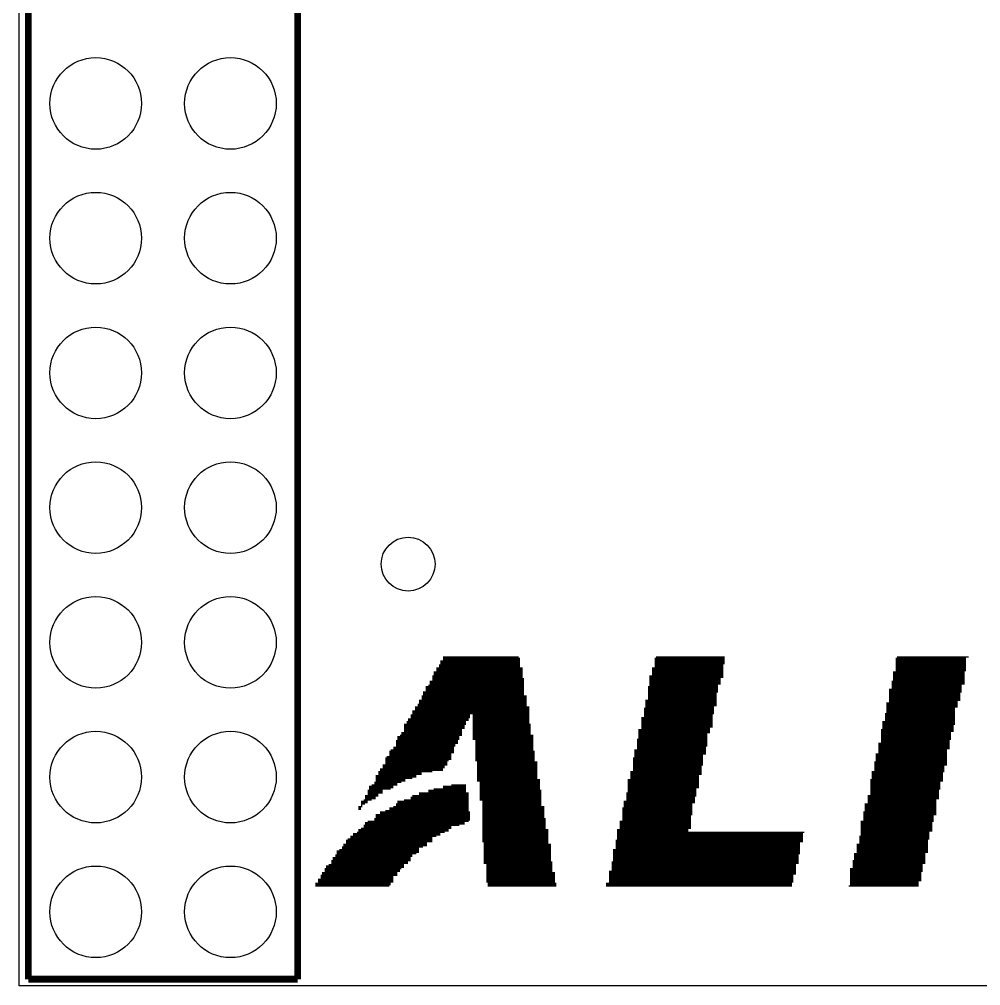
# Model space of a CAD drawing. Extents: x 52.6 to 133.5, y 30.2 to 81.2.
# Drawn here: x 52.56 to 70.69, y 30.15 to 48.37 of the extents above; entities that cross this region are included whole.
import ezdxf

# ---------------------------------------------------------------- set-up
doc = ezdxf.new("R2010")
doc.units = 0
for name, color, linetype in [('BG_OUTLINE', 3, 'CONTINUOUS'), ('MA_PEN3', 5, 'CONTINUOUS'), ('PG_SILKSCREEN_TOP', 6, 'CONTINUOUS'), ('PIN_TOP', 7, 'CONTINUOUS')]:
    doc.layers.add(name, color=color, linetype=linetype)

msp = doc.modelspace()

# ---------------------------------------------------------------- linework, layer by layer
at = {"layer": 'BG_OUTLINE'}
msp.add_lwpolyline([(131.01574, 30.15234), (52.562506, 30.15234), (52.562506, 81.20634), (131.2164, 81.20634, -0.414214), (133.5024, 78.92034), (133.5024, 32.43834, -0.414214), (131.2164, 30.15234)], format="xyb", close=True, dxfattribs=at)
at = {"layer": 'MA_PEN3', "const_width": 0.0254}
for points in [[(60.5028, 36.2712), (62.0014, 36.2712)], [(60.5028, 36.2458), (62.0014, 36.2458)], [(60.5536, 36.3474), (61.976, 36.3474)], [(60.5536, 36.322), (62.0014, 36.322)], [(60.5536, 36.2966), (62.0014, 36.2966)], [(64.5414, 36.322), (65.8622, 36.322)], [(64.5414, 36.2966), (65.8622, 36.2966)], [(64.5414, 36.2712), (65.8622, 36.2712)], [(64.5414, 36.2458), (65.8622, 36.2458)], [(64.5668, 36.3474), (65.8622, 36.3474)], [(69.088, 36.322), (70.4088, 36.322)], [(69.088, 36.2966), (70.4088, 36.2966)], [(69.088, 36.2712), (70.4088, 36.2712)], [(69.088, 36.2458), (70.4088, 36.2458)], [(69.1134, 36.3474), (70.4596, 36.3474)], [(60.3758, 36.068), (62.0522, 36.068)], [(60.4266, 36.1442), (62.0522, 36.1442)], [(60.4266, 36.1188), (62.0522, 36.1188)], [(60.4266, 36.0934), (62.0522, 36.0934)], [(60.4774, 36.195), (62.0014, 36.195)], [(60.4774, 36.1696), (62.0014, 36.1696)], [(60.5028, 36.2204), (62.0014, 36.2204)], [(64.4906, 36.1442), (65.8368, 36.1442)], [(64.4906, 36.1188), (65.8368, 36.1188)], [(64.4906, 36.0934), (65.8368, 36.0934)], [(64.4906, 36.068), (65.8368, 36.068)], [(64.5414, 36.2204), (65.8622, 36.2204)], [(64.5414, 36.195), (65.8368, 36.195)], [(64.5414, 36.1696), (65.8368, 36.1696)], [(69.0372, 36.068), (70.3834, 36.068)], [(69.088, 36.2204), (70.4088, 36.2204)], [(69.088, 36.195), (70.4088, 36.195)], [(69.088, 36.1696), (70.4088, 36.1696)], [(69.088, 36.1442), (70.4088, 36.1442)], [(69.088, 36.1188), (70.4088, 36.1188)], [(69.088, 36.0934), (70.4088, 36.0934)], [(60.2996, 35.8902), (62.0776, 35.8902)], [(60.3504, 35.9918), (62.0522, 35.9918)], [(60.3504, 35.9664), (62.0522, 35.9664)], [(60.3504, 35.941), (62.0776, 35.941)], [(60.3504, 35.9156), (62.0776, 35.9156)], [(60.3758, 36.0426), (62.0522, 36.0426)], [(60.3758, 36.0172), (62.0522, 36.0172)], [(64.4398, 35.9918), (65.8368, 35.9918)], [(64.4398, 35.9664), (65.8368, 35.9664)], [(64.4398, 35.941), (65.786, 35.941)], [(64.4398, 35.9156), (65.786, 35.9156)], [(64.4398, 35.8902), (65.786, 35.8902)], [(64.4906, 36.0426), (65.8368, 36.0426)], [(64.4906, 36.0172), (65.8368, 36.0172)], [(69.0118, 35.8902), (70.3834, 35.8902)], [(69.0372, 36.0426), (70.3834, 36.0426)], [(69.0372, 36.0172), (70.3834, 36.0172)], [(69.0372, 35.9918), (70.3834, 35.9918)], [(69.0372, 35.9664), (70.3834, 35.9664)], [(69.0372, 35.941), (70.3834, 35.941)], [(69.0372, 35.9156), (70.3834, 35.9156)], [(60.2234, 35.7886), (62.0776, 35.7886)], [(60.2234, 35.7632), (62.0776, 35.7632)], [(60.2234, 35.7378), (62.0776, 35.7378)], [(60.2234, 35.7124), (62.0776, 35.7124)], [(60.2742, 35.814), (62.0776, 35.814)], [(60.2996, 35.8648), (62.0776, 35.8648)], [(60.2996, 35.8394), (62.0776, 35.8394)], [(64.4144, 35.7886), (65.7352, 35.7886)], [(64.4144, 35.7632), (65.7352, 35.7632)], [(64.4144, 35.7378), (65.7352, 35.7378)], [(64.4144, 35.7124), (65.7352, 35.7124)], [(64.4398, 35.8648), (65.786, 35.8648)], [(64.4398, 35.8394), (65.786, 35.8394)], [(64.4398, 35.814), (65.7352, 35.814)], [(68.961, 35.7378), (70.3326, 35.7378)], [(68.961, 35.7124), (70.3326, 35.7124)], [(69.0118, 35.8648), (70.3834, 35.8648)], [(69.0118, 35.8394), (70.3834, 35.8394)], [(69.0118, 35.814), (70.3326, 35.814)], [(69.0118, 35.7886), (70.3326, 35.7886)], [(69.0118, 35.7632), (70.3326, 35.7632)], [(60.0964, 35.5346), (62.1284, 35.5346)], [(60.1472, 35.6108), (62.1284, 35.6108)], [(60.1472, 35.5854), (62.1284, 35.5854)], [(60.1472, 35.56), (62.1284, 35.56)], [(60.1726, 35.687), (62.0776, 35.687)], [(60.1726, 35.6616), (62.0776, 35.6616)], [(60.1726, 35.6362), (62.0776, 35.6362)], [(64.3636, 35.5346), (65.7098, 35.5346)], [(64.4144, 35.687), (65.7352, 35.687)], [(64.4144, 35.6616), (65.7098, 35.6616)], [(64.4144, 35.6362), (65.7098, 35.6362)], [(64.4144, 35.6108), (65.7098, 35.6108)], [(64.4144, 35.5854), (65.7098, 35.5854)], [(64.4144, 35.56), (65.7098, 35.56)], [(68.961, 35.687), (70.3326, 35.687)], [(68.961, 35.6616), (70.3072, 35.6616)], [(68.961, 35.6362), (70.3072, 35.6362)], [(68.961, 35.6108), (70.3072, 35.6108)], [(68.961, 35.5854), (70.3072, 35.5854)], [(68.961, 35.56), (70.3072, 35.56)], [(68.961, 35.5346), (70.3072, 35.5346)], [(59.9694, 35.3314), (62.1792, 35.3314)], [(60.0202, 35.4076), (62.1792, 35.4076)], [(60.0202, 35.3822), (62.1792, 35.3822)], [(60.0202, 35.3568), (62.1792, 35.3568)], [(60.071, 35.4584), (62.1284, 35.4584)], [(60.071, 35.433), (62.1284, 35.433)], [(60.0964, 35.5092), (62.1284, 35.5092)], [(60.0964, 35.4838), (62.1284, 35.4838)], [(64.3382, 35.3822), (65.659, 35.3822)], [(64.3382, 35.3568), (65.659, 35.3568)], [(64.3382, 35.3314), (65.659, 35.3314)], [(64.3636, 35.5092), (65.7098, 35.5092)], [(64.3636, 35.4838), (65.7098, 35.4838)], [(64.3636, 35.4584), (65.7098, 35.4584)], [(64.3636, 35.433), (65.7098, 35.433)], [(64.3636, 35.4076), (65.659, 35.4076)], [(68.9102, 35.4838), (70.2564, 35.4838)], [(68.9102, 35.4584), (70.2564, 35.4584)], [(68.9102, 35.433), (70.2564, 35.433)], [(68.9102, 35.4076), (70.2564, 35.4076)], [(68.9102, 35.3822), (70.2056, 35.3822)], [(68.9102, 35.3568), (70.2056, 35.3568)], [(68.9102, 35.3314), (70.2056, 35.3314)], [(68.961, 35.5092), (70.2564, 35.5092)], [(59.8932, 35.179), (61.0362, 35.179)], [(59.8932, 35.1536), (61.0362, 35.1536)], [(59.944, 35.2552), (61.0616, 35.2552)], [(59.944, 35.2298), (61.0616, 35.2298)], [(59.944, 35.2044), (61.0616, 35.2044)], [(59.9694, 35.306), (62.1792, 35.306)], [(59.9694, 35.2806), (62.1792, 35.2806)], [(61.1124, 35.2552), (62.1792, 35.2552)], [(61.1124, 35.2298), (62.1792, 35.2298)], [(61.1124, 35.2044), (62.1792, 35.2044)], [(61.1124, 35.179), (62.1792, 35.179)], [(61.1124, 35.1536), (62.1792, 35.1536)], [(64.2874, 35.2044), (65.6336, 35.2044)], [(64.2874, 35.179), (65.6336, 35.179)], [(64.2874, 35.1536), (65.6336, 35.1536)], [(64.3382, 35.306), (65.659, 35.306)], [(64.3382, 35.2806), (65.659, 35.2806)], [(64.3382, 35.2552), (65.6336, 35.2552)], [(64.3382, 35.2298), (65.6336, 35.2298)], [(68.8848, 35.2806), (70.2056, 35.2806)], [(68.8848, 35.2552), (70.2056, 35.2552)], [(68.8848, 35.2298), (70.2056, 35.2298)], [(68.8848, 35.2044), (70.2056, 35.2044)], [(68.8848, 35.179), (70.2056, 35.179)], [(68.8848, 35.1536), (70.2056, 35.1536)], [(68.9102, 35.306), (70.2056, 35.306)], [(59.817, 35.0774), (60.9854, 35.0774)], [(59.817, 35.052), (60.96, 35.052)], [(59.817, 35.0266), (60.96, 35.0266)], [(59.817, 35.0012), (60.96, 35.0012)], [(59.817, 34.9758), (60.9092, 34.9758)], [(59.8678, 35.1282), (60.9854, 35.1282)], [(59.8678, 35.1028), (60.9854, 35.1028)], [(61.1124, 35.1282), (62.1792, 35.1282)], [(61.1124, 35.1028), (62.1792, 35.1028)], [(61.1124, 35.0774), (62.2046, 35.0774)], [(61.1124, 35.052), (62.2046, 35.052)], [(61.1124, 35.0266), (62.2046, 35.0266)], [(61.1124, 35.0012), (62.2046, 35.0012)], [(61.1124, 34.9758), (62.2046, 34.9758)], [(64.2366, 34.9758), (65.5828, 34.9758)], [(64.2874, 35.1282), (65.6336, 35.1282)], [(64.2874, 35.1028), (65.6336, 35.1028)], [(64.2874, 35.0774), (65.6336, 35.0774)], [(64.2874, 35.052), (65.6336, 35.052)], [(64.2874, 35.0266), (65.6336, 35.0266)], [(64.2874, 35.0012), (65.5828, 35.0012)], [(68.8086, 34.9758), (70.1802, 34.9758)], [(68.834, 35.1282), (70.2056, 35.1282)], [(68.834, 35.1028), (70.2056, 35.1028)], [(68.834, 35.0774), (70.2056, 35.0774)], [(68.834, 35.052), (70.1802, 35.052)], [(68.834, 35.0266), (70.1802, 35.0266)], [(68.834, 35.0012), (70.1802, 35.0012)], [(59.69, 34.8488), (60.8584, 34.8488)], [(59.69, 34.8234), (60.8584, 34.8234)], [(59.69, 34.798), (60.8584, 34.798)], [(59.7408, 34.8742), (60.9092, 34.8742)], [(59.7662, 34.925), (60.9092, 34.925)], [(59.7662, 34.8996), (60.9092, 34.8996)], [(59.817, 34.9504), (60.9092, 34.9504)], [(61.1124, 34.9504), (62.2046, 34.9504)], [(61.1124, 34.925), (62.2046, 34.925)], [(61.1124, 34.8996), (62.2046, 34.8996)], [(61.1124, 34.8742), (62.2554, 34.8742)], [(61.1124, 34.8488), (62.2554, 34.8488)], [(61.1124, 34.8234), (62.2554, 34.8234)], [(61.1124, 34.798), (62.2554, 34.798)], [(64.2112, 34.798), (65.532, 34.798)], [(64.2366, 34.9504), (65.5828, 34.9504)], [(64.2366, 34.925), (65.5828, 34.925)], [(64.2366, 34.8996), (65.532, 34.8996)], [(64.2366, 34.8742), (65.532, 34.8742)], [(64.2366, 34.8488), (65.532, 34.8488)], [(64.2366, 34.8234), (65.532, 34.8234)], [(68.8086, 34.9504), (70.1802, 34.9504)], [(68.8086, 34.925), (70.1294, 34.925)], [(68.8086, 34.8996), (70.1294, 34.8996)], [(68.8086, 34.8742), (70.1294, 34.8742)], [(68.8086, 34.8488), (70.1294, 34.8488)], [(68.8086, 34.8234), (70.1294, 34.8234)], [(68.8086, 34.798), (70.1294, 34.798)], [(59.6138, 34.6456), (60.7568, 34.6456)], [(59.6138, 34.6202), (60.7568, 34.6202)], [(59.6646, 34.7726), (60.833, 34.7726)], [(59.6646, 34.7472), (60.833, 34.7472)], [(59.6646, 34.7218), (60.833, 34.7218)], [(59.6646, 34.6964), (60.7822, 34.6964)], [(59.6646, 34.671), (60.7822, 34.671)], [(61.1632, 34.7726), (62.2554, 34.7726)], [(61.1632, 34.7472), (62.2554, 34.7472)], [(61.1632, 34.7218), (62.2554, 34.7218)], [(61.1632, 34.6964), (62.2554, 34.6964)], [(61.1632, 34.671), (62.2554, 34.671)], [(61.1632, 34.6456), (62.2554, 34.6456)], [(61.1632, 34.6202), (62.2554, 34.6202)], [(64.2112, 34.7726), (65.532, 34.7726)], [(64.2112, 34.7472), (65.532, 34.7472)], [(64.2112, 34.7218), (65.532, 34.7218)], [(64.2112, 34.6964), (65.532, 34.6964)], [(64.2112, 34.671), (65.532, 34.671)], [(64.2112, 34.6456), (65.5066, 34.6456)], [(64.2112, 34.6202), (65.5066, 34.6202)], [(68.7578, 34.7218), (70.104, 34.7218)], [(68.7578, 34.6964), (70.104, 34.6964)], [(68.7578, 34.671), (70.104, 34.671)], [(68.7578, 34.6456), (70.104, 34.6456)], [(68.7578, 34.6202), (70.104, 34.6202)], [(68.8086, 34.7726), (70.104, 34.7726)], [(68.8086, 34.7472), (70.104, 34.7472)], [(59.4614, 34.4424), (60.706, 34.4424)], [(59.4868, 34.4678), (60.706, 34.4678)], [(59.5376, 34.5694), (60.7568, 34.5694)], [(59.5376, 34.544), (60.7568, 34.544)], [(59.5376, 34.5186), (60.706, 34.5186)], [(59.5376, 34.4932), (60.706, 34.4932)], [(59.563, 34.5948), (60.7568, 34.5948)], [(61.1632, 34.5948), (62.2554, 34.5948)], [(61.1632, 34.5694), (62.2808, 34.5694)], [(61.1632, 34.544), (62.2808, 34.544)], [(61.1632, 34.5186), (62.2808, 34.5186)], [(61.1632, 34.4932), (62.2808, 34.4932)], [(61.1632, 34.4678), (62.2808, 34.4678)], [(61.1632, 34.4424), (62.2808, 34.4424)], [(64.135, 34.4424), (65.4558, 34.4424)], [(64.1604, 34.5948), (65.5066, 34.5948)], [(64.1604, 34.5694), (65.5066, 34.5694)], [(64.1604, 34.544), (65.5066, 34.544)], [(64.1604, 34.5186), (65.5066, 34.5186)], [(64.1604, 34.4932), (65.4558, 34.4932)], [(64.1604, 34.4678), (65.4558, 34.4678)], [(68.707, 34.5186), (70.0532, 34.5186)], [(68.707, 34.4932), (70.0532, 34.4932)], [(68.707, 34.4678), (70.0532, 34.4678)], [(68.707, 34.4424), (70.0532, 34.4424)], [(68.7578, 34.5948), (70.0532, 34.5948)], [(68.7578, 34.5694), (70.0532, 34.5694)], [(68.7578, 34.544), (70.0532, 34.544)], [(59.3598, 34.2392), (60.5536, 34.2392)], [(59.4106, 34.3154), (60.6298, 34.3154)], [(59.4106, 34.29), (60.579, 34.29)], [(59.4106, 34.2646), (60.579, 34.2646)], [(59.4614, 34.417), (60.706, 34.417)], [(59.4614, 34.3916), (60.6552, 34.3916)], [(59.4614, 34.3662), (60.6298, 34.3662)], [(59.4614, 34.3408), (60.6298, 34.3408)], [(61.1632, 34.417), (62.2808, 34.417)], [(61.1632, 34.3916), (62.2808, 34.3916)], [(61.1886, 34.3662), (62.3316, 34.3662)], [(61.1886, 34.3408), (62.3316, 34.3408)], [(61.1886, 34.3154), (62.3316, 34.3154)], [(61.1886, 34.29), (62.3316, 34.29)], [(61.1886, 34.2646), (62.3316, 34.2646)], [(61.1886, 34.2392), (62.3316, 34.2392)], [(64.135, 34.417), (65.4558, 34.417)], [(64.135, 34.3916), (65.4558, 34.3916)], [(64.135, 34.3662), (65.4558, 34.3662)], [(64.135, 34.3408), (65.4558, 34.3408)], [(64.135, 34.3154), (65.4558, 34.3154)], [(64.135, 34.29), (65.4304, 34.29)], [(64.135, 34.2646), (65.4304, 34.2646)], [(64.135, 34.2392), (65.4304, 34.2392)], [(68.6816, 34.3662), (70.0532, 34.3662)], [(68.6816, 34.3408), (70.0532, 34.3408)], [(68.6816, 34.3154), (70.0532, 34.3154)], [(68.6816, 34.29), (70.0024, 34.29)], [(68.6816, 34.2646), (70.0024, 34.2646)], [(68.6816, 34.2392), (70.0024, 34.2392)], [(68.707, 34.417), (70.0532, 34.417)], [(68.707, 34.3916), (70.0532, 34.3916)], [(59.2836, 34.1122), (60.0456, 34.1122)], [(59.2836, 34.0868), (60.0456, 34.0868)], [(59.2836, 34.0614), (59.9694, 34.0614)], [(59.3344, 34.1884), (60.3504, 34.1884)], [(59.3344, 34.163), (60.1472, 34.163)], [(59.3344, 34.1376), (60.1472, 34.1376)], [(59.3598, 34.2138), (60.5536, 34.2138)], [(61.1886, 34.2138), (62.3316, 34.2138)], [(61.1886, 34.1884), (62.3316, 34.1884)], [(61.1886, 34.163), (62.3316, 34.163)], [(61.1886, 34.1376), (62.3316, 34.1376)], [(61.1886, 34.1122), (62.3316, 34.1122)], [(61.1886, 34.0868), (62.3316, 34.0868)], [(61.1886, 34.0614), (62.3316, 34.0614)], [(64.0842, 34.1884), (65.4304, 34.1884)], [(64.0842, 34.163), (65.4304, 34.163)], [(64.0842, 34.1376), (65.4304, 34.1376)], [(64.0842, 34.1122), (65.3796, 34.1122)], [(64.0842, 34.0868), (65.3796, 34.0868)], [(64.0842, 34.0614), (65.3796, 34.0614)], [(64.135, 34.2138), (65.4304, 34.2138)], [(68.6308, 34.1884), (70.0024, 34.1884)], [(68.6308, 34.163), (69.977, 34.163)], [(68.6308, 34.1376), (69.977, 34.1376)], [(68.6308, 34.1122), (69.977, 34.1122)], [(68.6308, 34.0868), (69.977, 34.0868)], [(68.6308, 34.0614), (69.977, 34.0614)], [(68.6816, 34.2138), (70.0024, 34.2138)], [(59.1566, 33.909), (59.6138, 33.909)], [(59.1566, 33.8836), (59.6138, 33.8836)], [(59.2074, 33.9344), (59.69, 33.9344)], [(59.2582, 33.9852), (59.7662, 33.9852)], [(59.2582, 33.9598), (59.69, 33.9598)], [(59.2836, 34.036), (59.8424, 34.036)], [(59.2836, 34.0106), (59.8424, 34.0106)], [(60.5536, 33.909), (60.9854, 33.909)], [(60.5536, 33.8836), (60.9854, 33.8836)], [(60.706, 33.9344), (60.9854, 33.9344)], [(61.1886, 34.036), (62.3824, 34.036)], [(61.1886, 34.0106), (62.3824, 34.0106)], [(61.2394, 33.9852), (62.3824, 33.9852)], [(61.2394, 33.9598), (62.3824, 33.9598)], [(61.2394, 33.9344), (62.3824, 33.9344)], [(61.2394, 33.909), (62.3824, 33.909)], [(61.2394, 33.8836), (62.3824, 33.8836)], [(64.0334, 34.036), (65.3796, 34.036)], [(64.0334, 34.0106), (65.3796, 34.0106)], [(64.0334, 33.9852), (65.3796, 33.9852)], [(64.0334, 33.9598), (65.3796, 33.9598)], [(64.0334, 33.9344), (65.3796, 33.9344)], [(64.0334, 33.909), (65.3796, 33.909)], [(64.0334, 33.8836), (65.3796, 33.8836)], [(68.6054, 34.036), (69.977, 34.036)], [(68.6054, 34.0106), (69.977, 34.0106)], [(68.6054, 33.9852), (69.9262, 33.9852)], [(68.6054, 33.9598), (69.9262, 33.9598)], [(68.6054, 33.9344), (69.9262, 33.9344)], [(68.6054, 33.909), (69.9262, 33.909)], [(68.6054, 33.8836), (69.9262, 33.8836)], [(59.0804, 33.7312), (59.3344, 33.7312)], [(59.0804, 33.7058), (59.2836, 33.7058)], [(59.1312, 33.8328), (59.4106, 33.8328)], [(59.1312, 33.8074), (59.4106, 33.8074)], [(59.1312, 33.782), (59.4106, 33.782)], [(59.1312, 33.7566), (59.3344, 33.7566)], [(59.1566, 33.8582), (59.563, 33.8582)], [(59.944, 33.7058), (61.0362, 33.7058)], [(59.9694, 33.7312), (61.0362, 33.7312)], [(60.0964, 33.782), (61.0362, 33.782)], [(60.0964, 33.7566), (61.0362, 33.7566)], [(60.2742, 33.8328), (60.9854, 33.8328)], [(60.2742, 33.8074), (60.9854, 33.8074)], [(60.3758, 33.8582), (60.9854, 33.8582)], [(61.2394, 33.8582), (62.3824, 33.8582)], [(61.2394, 33.8328), (62.4078, 33.8328)], [(61.2394, 33.8074), (62.4078, 33.8074)], [(61.2394, 33.782), (62.4078, 33.782)], [(61.2394, 33.7566), (62.4078, 33.7566)], [(61.2394, 33.7312), (62.4078, 33.7312)], [(61.2394, 33.7058), (62.4078, 33.7058)], [(64.008, 33.782), (65.3288, 33.782)], [(64.008, 33.7566), (65.3288, 33.7566)], [(64.008, 33.7312), (65.3288, 33.7312)], [(64.008, 33.7058), (65.3034, 33.7058)], [(64.0334, 33.8582), (65.3288, 33.8582)], [(64.0334, 33.8328), (65.3288, 33.8328)], [(64.0334, 33.8074), (65.3288, 33.8074)], [(68.5546, 33.7312), (69.9008, 33.7312)], [(68.5546, 33.7058), (69.9008, 33.7058)], [(68.6054, 33.8582), (69.9262, 33.8582)], [(68.6054, 33.8328), (69.9008, 33.8328)], [(68.6054, 33.8074), (69.9008, 33.8074)], [(68.6054, 33.782), (69.9008, 33.782)], [(68.6054, 33.7566), (69.9008, 33.7566)], [(58.9534, 33.528), (59.0296, 33.528)], [(59.0042, 33.6296), (59.1312, 33.6296)], [(59.0042, 33.6042), (59.1312, 33.6042)], [(59.0042, 33.5788), (59.0804, 33.5788)], [(59.0042, 33.5534), (59.0296, 33.5534)], [(59.055, 33.655), (59.2074, 33.655)], [(59.0804, 33.6804), (59.2836, 33.6804)], [(59.6138, 33.528), (61.0362, 33.528)], [(59.6646, 33.5788), (61.0362, 33.5788)], [(59.6646, 33.5534), (61.0362, 33.5534)], [(59.69, 33.6296), (61.0362, 33.6296)], [(59.69, 33.6042), (61.0362, 33.6042)], [(59.817, 33.655), (61.0362, 33.655)], [(59.944, 33.6804), (61.0362, 33.6804)], [(61.2394, 33.6804), (62.4078, 33.6804)], [(61.2394, 33.655), (62.4078, 33.655)], [(61.2902, 33.6296), (62.4078, 33.6296)], [(61.2902, 33.6042), (62.4078, 33.6042)], [(61.2902, 33.5788), (62.4078, 33.5788)], [(61.2902, 33.5534), (62.4078, 33.5534)], [(61.2902, 33.528), (62.4586, 33.528)], [(63.9572, 33.6296), (65.3034, 33.6296)], [(63.9572, 33.6042), (65.3034, 33.6042)], [(63.9572, 33.5788), (65.2526, 33.5788)], [(63.9572, 33.5534), (65.2526, 33.5534)], [(63.9572, 33.528), (65.2526, 33.528)], [(64.008, 33.6804), (65.3034, 33.6804)], [(64.008, 33.655), (65.3034, 33.655)], [(68.5038, 33.5788), (69.85, 33.5788)], [(68.5038, 33.5534), (69.85, 33.5534)], [(68.5038, 33.528), (69.85, 33.528)], [(68.5546, 33.6804), (69.9008, 33.6804)], [(68.5546, 33.655), (69.85, 33.655)], [(68.5546, 33.6296), (69.85, 33.6296)], [(68.5546, 33.6042), (69.85, 33.6042)], [(58.9534, 33.5026), (59.0042, 33.5026)], [(58.9534, 33.4772), (59.0042, 33.4772)], [(59.2836, 33.3756), (61.0616, 33.3756)], [(59.2836, 33.3502), (61.0616, 33.3502)], [(59.3598, 33.4264), (61.0616, 33.4264)], [(59.3598, 33.401), (61.0616, 33.401)], [(59.4614, 33.4518), (61.0362, 33.4518)], [(59.5376, 33.5026), (61.0362, 33.5026)], [(59.5376, 33.4772), (61.0362, 33.4772)], [(61.2902, 33.5026), (62.4586, 33.5026)], [(61.2902, 33.4772), (62.4586, 33.4772)], [(61.2902, 33.4518), (62.4586, 33.4518)], [(61.2902, 33.4264), (62.4586, 33.4264)], [(61.2902, 33.401), (62.4586, 33.401)], [(61.2902, 33.3756), (62.4586, 33.3756)], [(61.2902, 33.3502), (62.4586, 33.3502)], [(63.9318, 33.5026), (65.2526, 33.5026)], [(63.9318, 33.4772), (65.2526, 33.4772)], [(63.9318, 33.4518), (65.2526, 33.4518)], [(63.9318, 33.4264), (65.2526, 33.4264)], [(63.9318, 33.401), (65.2526, 33.401)], [(63.9318, 33.3756), (65.2526, 33.3756)], [(63.9318, 33.3502), (65.2272, 33.3502)], [(68.4784, 33.4264), (69.85, 33.4264)], [(68.4784, 33.401), (69.85, 33.401)], [(68.4784, 33.3756), (69.85, 33.3756)], [(68.4784, 33.3502), (69.7992, 33.3502)], [(68.5038, 33.5026), (69.85, 33.5026)], [(68.5038, 33.4772), (69.85, 33.4772)], [(68.5038, 33.4518), (69.85, 33.4518)], [(59.055, 33.1724), (60.8584, 33.1724)], [(59.055, 33.147), (60.706, 33.147)], [(59.0804, 33.2232), (60.96, 33.2232)], [(59.0804, 33.1978), (60.96, 33.1978)], [(59.1312, 33.2486), (61.0362, 33.2486)], [(59.2582, 33.2994), (61.0616, 33.2994)], [(59.2582, 33.274), (61.0616, 33.274)], [(59.2836, 33.3248), (61.0616, 33.3248)], [(61.2902, 33.3248), (62.4586, 33.3248)], [(61.2902, 33.2994), (62.484, 33.2994)], [(61.2902, 33.274), (62.484, 33.274)], [(61.2902, 33.2486), (62.484, 33.2486)], [(61.2902, 33.2232), (62.484, 33.2232)], [(61.2902, 33.1978), (62.484, 33.1978)], [(61.2902, 33.1724), (62.484, 33.1724)], [(61.2902, 33.147), (62.484, 33.147)], [(63.881, 33.2486), (65.2272, 33.2486)], [(63.881, 33.2232), (65.2272, 33.2232)], [(63.881, 33.1978), (65.2272, 33.1978)], [(63.881, 33.1724), (65.2272, 33.1724)], [(63.881, 33.147), (65.2272, 33.147)], [(63.9318, 33.3248), (65.2272, 33.3248)], [(63.9318, 33.2994), (65.2272, 33.2994)], [(63.9318, 33.274), (65.2272, 33.274)], [(68.4276, 33.2486), (69.7992, 33.2486)], [(68.4276, 33.2232), (69.7738, 33.2232)], [(68.4276, 33.1978), (69.7738, 33.1978)], [(68.4276, 33.1724), (69.7738, 33.1724)], [(68.4276, 33.147), (69.7738, 33.147)], [(68.4784, 33.3248), (69.7992, 33.3248)], [(68.4784, 33.2994), (69.7992, 33.2994)], [(68.4784, 33.274), (69.7992, 33.274)], [(58.801, 32.9692), (60.4266, 32.9692)], [(58.8518, 33.02), (60.5028, 33.02)], [(58.8518, 32.9946), (60.5028, 32.9946)], [(58.928, 33.0454), (60.579, 33.0454)], [(58.9534, 33.0962), (60.6552, 33.0962)], [(58.9534, 33.0708), (60.6552, 33.0708)], [(59.0042, 33.1216), (60.706, 33.1216)], [(61.2902, 33.1216), (62.484, 33.1216)], [(61.2902, 33.0962), (62.5348, 33.0962)], [(61.2902, 33.0708), (62.5348, 33.0708)], [(61.2902, 33.0454), (62.5348, 33.0454)], [(61.2902, 33.02), (62.5348, 33.02)], [(61.2902, 32.9946), (62.5348, 32.9946)], [(61.2902, 32.9692), (62.5348, 32.9692)], [(63.8302, 33.0962), (65.1764, 33.0962)], [(63.8302, 33.0708), (65.1764, 33.0708)], [(63.8302, 33.0454), (67.3608, 33.0454)], [(63.8302, 33.02), (67.3354, 33.02)], [(63.8302, 32.9946), (67.3354, 32.9946)], [(63.8302, 32.9692), (67.3354, 32.9692)], [(63.881, 33.1216), (65.2272, 33.1216)], [(68.4022, 32.9692), (69.723, 32.9692)], [(68.4276, 33.1216), (69.7738, 33.1216)], [(68.4276, 33.0962), (69.7738, 33.0962)], [(68.4276, 33.0708), (69.7738, 33.0708)], [(68.4276, 33.0454), (69.723, 33.0454)], [(68.4276, 33.02), (69.723, 33.02)], [(68.4276, 32.9946), (69.723, 32.9946)], [(58.674, 32.8168), (60.2488, 32.8168)], [(58.674, 32.7914), (60.2488, 32.7914)], [(58.7248, 32.893), (60.3504, 32.893)], [(58.7248, 32.8676), (60.3504, 32.8676)], [(58.7248, 32.8422), (60.2488, 32.8422)], [(58.7502, 32.9184), (60.3504, 32.9184)], [(58.801, 32.9438), (60.3504, 32.9438)], [(61.2902, 32.9438), (62.5348, 32.9438)], [(61.2902, 32.9184), (62.5348, 32.9184)], [(61.2902, 32.893), (62.5348, 32.893)], [(61.2902, 32.8676), (62.5348, 32.8676)], [(61.3156, 32.8422), (62.5348, 32.8422)], [(61.3156, 32.8168), (62.5856, 32.8168)], [(61.3156, 32.7914), (62.5856, 32.7914)], [(63.8048, 32.893), (67.3354, 32.893)], [(63.8048, 32.8676), (67.3354, 32.8676)], [(63.8048, 32.8422), (67.2846, 32.8422)], [(63.8048, 32.8168), (67.2846, 32.8168)], [(63.8048, 32.7914), (67.2846, 32.7914)], [(63.8302, 32.9438), (67.3354, 32.9438)], [(63.8302, 32.9184), (67.3354, 32.9184)], [(68.3514, 32.8168), (69.6976, 32.8168)], [(68.3514, 32.7914), (69.6976, 32.7914)], [(68.4022, 32.9438), (69.723, 32.9438)], [(68.4022, 32.9184), (69.723, 32.9184)], [(68.4022, 32.893), (69.6976, 32.893)], [(68.4022, 32.8676), (69.6976, 32.8676)], [(68.4022, 32.8422), (69.6976, 32.8422)], [(58.5216, 32.6136), (59.9694, 32.6136)], [(58.547, 32.6898), (60.0964, 32.6898)], [(58.547, 32.6644), (60.0964, 32.6644)], [(58.547, 32.639), (60.0456, 32.639)], [(58.5978, 32.7152), (60.0964, 32.7152)], [(58.6486, 32.766), (60.1726, 32.766)], [(58.6486, 32.7406), (60.0964, 32.7406)], [(61.3156, 32.766), (62.5856, 32.766)], [(61.3156, 32.7406), (62.5856, 32.7406)], [(61.3156, 32.7152), (62.5856, 32.7152)], [(61.3156, 32.6898), (62.5856, 32.6898)], [(61.3156, 32.6644), (62.5856, 32.6644)], [(61.3156, 32.639), (62.5856, 32.639)], [(61.3156, 32.6136), (62.5856, 32.6136)], [(63.754, 32.7152), (67.2846, 32.7152)], [(63.754, 32.6898), (67.2846, 32.6898)], [(63.754, 32.6644), (67.2846, 32.6644)], [(63.754, 32.639), (67.2846, 32.639)], [(63.754, 32.6136), (67.2592, 32.6136)], [(63.8048, 32.766), (67.2846, 32.766)], [(63.8048, 32.7406), (67.2846, 32.7406)], [(68.3006, 32.639), (69.6468, 32.639)], [(68.3006, 32.6136), (69.6468, 32.6136)], [(68.3514, 32.766), (69.6976, 32.766)], [(68.3514, 32.7406), (69.6976, 32.7406)], [(68.3514, 32.7152), (69.6976, 32.7152)], [(68.3514, 32.6898), (69.6976, 32.6898)], [(68.3514, 32.6644), (69.6976, 32.6644)], [(58.3946, 32.4358), (59.817, 32.4358)], [(58.4454, 32.512), (59.944, 32.512)], [(58.4454, 32.4866), (59.8932, 32.4866)], [(58.4454, 32.4612), (59.8932, 32.4612)], [(58.4708, 32.5628), (59.944, 32.5628)], [(58.4708, 32.5374), (59.944, 32.5374)], [(58.5216, 32.5882), (59.9694, 32.5882)], [(61.3156, 32.5882), (62.5856, 32.5882)], [(61.3156, 32.5628), (62.5856, 32.5628)], [(61.3156, 32.5374), (62.5856, 32.5374)], [(61.3156, 32.512), (62.5856, 32.512)], [(61.3156, 32.4866), (62.611, 32.4866)], [(61.3156, 32.4612), (62.611, 32.4612)], [(61.3664, 32.4358), (62.611, 32.4358)], [(63.7286, 32.4866), (67.2592, 32.4866)], [(63.7286, 32.4612), (67.2592, 32.4612)], [(63.7286, 32.4358), (67.2084, 32.4358)], [(63.754, 32.5882), (67.2592, 32.5882)], [(63.754, 32.5628), (67.2592, 32.5628)], [(63.754, 32.5374), (67.2592, 32.5374)], [(63.754, 32.512), (67.2592, 32.512)], [(68.2752, 32.512), (69.6468, 32.512)], [(68.2752, 32.4866), (69.6468, 32.4866)], [(68.2752, 32.4612), (69.6468, 32.4612)], [(68.2752, 32.4358), (69.596, 32.4358)], [(68.3006, 32.5882), (69.6468, 32.5882)], [(68.3006, 32.5628), (69.6468, 32.5628)], [(68.3006, 32.5374), (69.6468, 32.5374)], [(58.2676, 32.2834), (59.69, 32.2834)], [(58.2676, 32.258), (59.69, 32.258)], [(58.3184, 32.3596), (59.7662, 32.3596)], [(58.3184, 32.3342), (59.7408, 32.3342)], [(58.3184, 32.3088), (59.7408, 32.3088)], [(58.3438, 32.4104), (59.817, 32.4104)], [(58.3438, 32.385), (59.817, 32.385)], [(61.3664, 32.4104), (62.611, 32.4104)], [(61.3664, 32.385), (62.611, 32.385)], [(61.3664, 32.3596), (62.611, 32.3596)], [(61.3664, 32.3342), (62.611, 32.3342)], [(61.3664, 32.3088), (62.611, 32.3088)], [(61.3664, 32.2834), (62.6618, 32.2834)], [(61.3664, 32.258), (62.6618, 32.258)], [(63.6778, 32.3088), (67.2084, 32.3088)], [(63.6778, 32.2834), (67.2084, 32.2834)], [(63.6778, 32.258), (67.2084, 32.258)], [(63.7286, 32.4104), (67.2084, 32.4104)], [(63.7286, 32.385), (67.2084, 32.385)], [(63.7286, 32.3596), (67.2084, 32.3596)], [(63.7286, 32.3342), (67.2084, 32.3342)], [(68.2244, 32.3596), (69.596, 32.3596)], [(68.2244, 32.3342), (69.596, 32.3342)], [(68.2244, 32.3088), (69.596, 32.3088)], [(68.2244, 32.2834), (69.5706, 32.2834)], [(68.2244, 32.258), (69.5706, 32.258)], [(68.2752, 32.4104), (69.596, 32.4104)], [(68.2752, 32.385), (69.596, 32.385)], [(58.1406, 32.0802), (59.563, 32.0802)], [(58.1406, 32.0548), (59.563, 32.0548)], [(58.1914, 32.1564), (59.6138, 32.1564)], [(58.1914, 32.131), (59.6138, 32.131)], [(58.1914, 32.1056), (59.6138, 32.1056)], [(58.2422, 32.2326), (59.69, 32.2326)], [(58.2422, 32.2072), (59.6138, 32.2072)], [(58.2422, 32.1818), (59.6138, 32.1818)], [(61.3664, 32.2326), (62.6618, 32.2326)], [(61.3664, 32.2072), (62.6618, 32.2072)], [(61.3664, 32.1818), (62.6618, 32.1818)], [(61.3664, 32.1564), (62.6618, 32.1564)], [(61.3664, 32.131), (62.6618, 32.131)], [(61.3664, 32.1056), (62.6618, 32.1056)], [(61.3918, 32.0802), (62.6872, 32.0802)], [(61.3918, 32.0548), (62.6872, 32.0548)], [(63.627, 32.0802), (67.1322, 32.0802)], [(63.627, 32.0548), (67.1322, 32.0548)], [(63.6778, 32.2326), (67.1576, 32.2326)], [(63.6778, 32.2072), (67.1576, 32.2072)], [(63.6778, 32.1818), (67.1576, 32.1818)], [(63.6778, 32.1564), (67.1576, 32.1564)], [(63.6778, 32.131), (67.1576, 32.131)], [(63.6778, 32.1056), (67.1576, 32.1056)], [(68.2244, 32.2326), (69.5706, 32.2326)], [(68.2244, 32.2072), (69.5706, 32.2072)], [(68.2244, 32.1818), (69.5706, 32.1818)], [(68.2244, 32.1564), (69.5706, 32.1564)], [(68.2244, 32.131), (69.5706, 32.131)], [(68.2244, 32.1056), (69.5198, 32.1056)], [(68.2244, 32.0802), (69.5198, 32.0802)], [(68.2244, 32.0548), (69.5198, 32.0548)], [(58.1406, 32.0294), (59.5376, 32.0294)], [(61.3918, 32.0294), (62.6872, 32.0294)], [(63.627, 32.0294), (67.1322, 32.0294)], [(68.199, 32.0294), (69.5198, 32.0294)]]:
    msp.add_lwpolyline(points, dxfattribs=at)
at = {"layer": 'PG_SILKSCREEN_TOP', "const_width": 0.127}
for points in [[(52.73294, 58.214514), (52.73294, 42.974514)], [(57.81294, 43.025314), (57.81294, 58.214514)], [(52.73294, 42.974514), (52.73294, 30.274514)], [(57.81294, 30.274514), (57.81294, 43.025314)], [(52.73294, 30.274514), (57.81294, 30.274514)]]:
    msp.add_lwpolyline(points, dxfattribs=at)
at = {"layer": 'PIN_TOP'}
for centre, radius in [((54.00294, 46.784514), 0.8636), ((56.54294, 46.784514), 0.8636), ((54.00294, 44.244514), 0.8636), ((56.54294, 44.244514), 0.8636), ((54.00294, 41.704514), 0.8636), ((56.54294, 41.704514), 0.8636), ((54.00294, 39.164514), 0.8636), ((56.54294, 39.164514), 0.8636), ((59.8932, 38.1), 0.508), ((54.00294, 36.624514), 0.8636), ((56.54294, 36.624514), 0.8636), ((54.00294, 34.084514), 0.8636), ((56.54294, 34.084514), 0.8636), ((54.00294, 31.544514), 0.8636), ((56.54294, 31.544514), 0.8636)]:
    msp.add_circle(centre, radius, dxfattribs=at)

doc.saveas('drawing.dxf')
